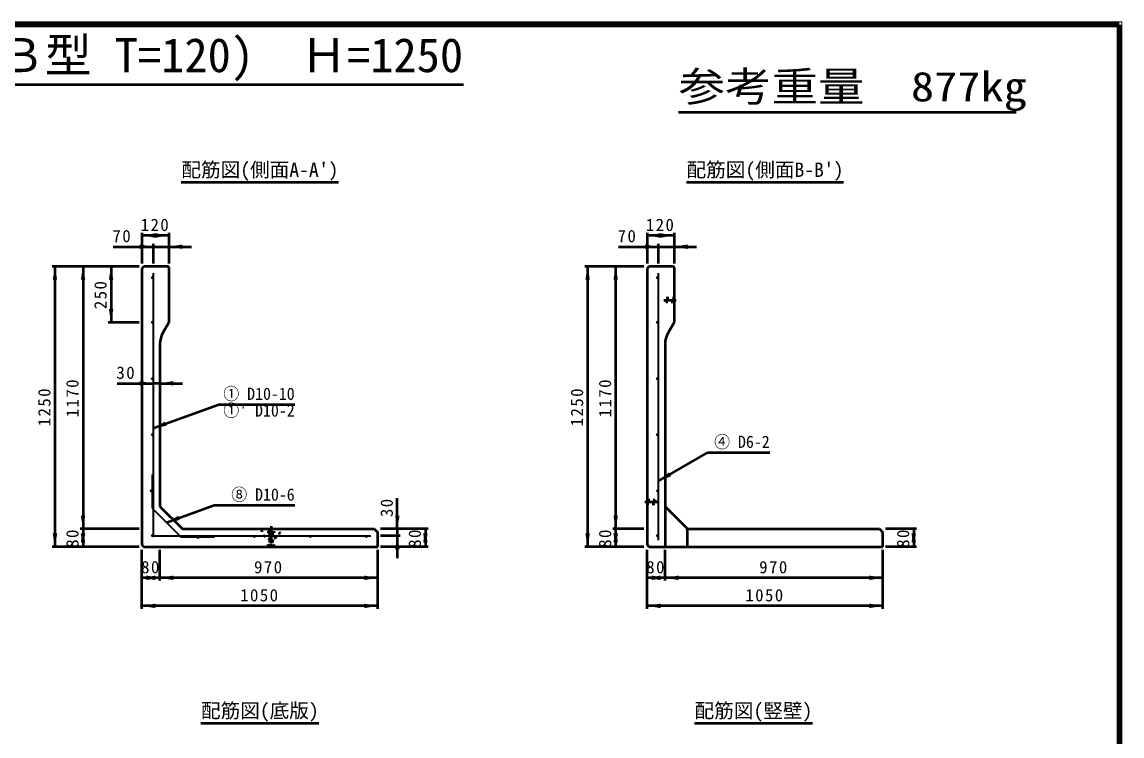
# Model space of a CAD drawing. Units: millimetres, scale not verified. Extents: x 100 to 4105, y 100 to 2870.
# Drawn here: x 2145 to 4105, y 1598 to 2870 of the extents above; entities that cross this region are included whole.
import ezdxf
from ezdxf.enums import TextEntityAlignment as Align

# ---------------------------------------------------------------- set-up
doc = ezdxf.new("R2010")
doc.units = ezdxf.units.MM
doc.header["$LTSCALE"] = 5
doc.linetypes.add('USER2', pattern=[13.4, 10, -1.2, 1, -1.2])
doc.linetypes.add('USER3', pattern=[2.2, 1, -1.2])
doc.layers.add('V-nasSTD', color=7, linetype='Continuous', lineweight=50)
doc.styles.add('ＭＳ ゴシック', font='')
doc.styles.get('ＭＳ ゴシック').set_extended_font_data('MS Gothic')

msp = doc.modelspace()

# ---------------------------------------------------------------- hatches: boundary and pattern name
at = {"layer": 'V-nasSTD'}
for points in [[(2382.886, 2489.569), (2382.886, 2485.569), (2358.886, 2489.569), (2382.886, 2493.569)], [(2382.886, 2489.569), (2382.886, 2493.569), (2406.886, 2489.569), (2382.886, 2485.569)], [(3282.896, 2489.569), (3282.896, 2485.569), (3258.896, 2489.569), (3282.896, 2493.569)], [(3282.896, 2489.569), (3282.896, 2493.569), (3306.896, 2489.569), (3282.896, 2485.569)], [(2354.886, 2469.569), (2354.886, 2473.569), (2378.886, 2469.569), (2354.886, 2465.569)], [(2430.886, 2469.569), (2430.886, 2465.569), (2406.886, 2469.569), (2430.886, 2473.569)], [(3254.896, 2469.569), (3254.896, 2473.569), (3278.896, 2469.569), (3254.896, 2465.569)], [(3330.896, 2469.569), (3330.896, 2465.569), (3306.896, 2469.569), (3330.896, 2473.569)], [(2203.886, 2410.569), (2199.886, 2410.569), (2203.886, 2434.569), (2207.886, 2410.569)], [(2253.886, 2410.569), (2249.886, 2410.569), (2253.886, 2434.569), (2257.886, 2410.569)], [(2303.886, 2410.569), (2299.886, 2410.569), (2303.886, 2434.569), (2307.886, 2410.569)], [(3152.883, 2410.569), (3148.883, 2410.569), (3152.883, 2434.569), (3156.883, 2410.569)], [(3202.883, 2410.569), (3198.883, 2410.569), (3202.883, 2434.569), (3206.883, 2410.569)], [(2303.886, 2358.569), (2307.886, 2358.569), (2303.886, 2334.569), (2299.886, 2358.569)], [(2354.886, 2226.104), (2354.886, 2230.104), (2378.886, 2226.104), (2354.886, 2222.104)], [(2414.886, 2226.104), (2414.886, 2222.104), (2390.886, 2226.104), (2414.886, 2230.104)], [(2401.439, 2154.187), (2402.807, 2150.428), (2378.886, 2145.978), (2400.071, 2157.946)], [(3299.681, 2063.97), (3301.681, 2060.505), (3278.896, 2051.97), (3297.681, 2067.434)], [(2253.886, 1990.569), (2257.886, 1990.569), (2253.886, 1966.569), (2249.886, 1990.569)], [(2424.953, 1986.292), (2426.321, 1982.533), (2402.401, 1978.084), (2423.585, 1990.051)], [(2813.886, 1990.569), (2817.886, 1990.569), (2813.886, 1966.569), (2809.886, 1990.569)], [(3202.883, 1990.569), (3206.883, 1990.569), (3202.883, 1966.569), (3198.883, 1990.569)], [(2253.886, 1942.569), (2249.886, 1942.569), (2253.886, 1966.569), (2257.886, 1942.569)], [(2863.886, 1942.569), (2859.886, 1942.569), (2863.886, 1966.569), (2867.886, 1942.569)], [(3202.883, 1942.569), (3198.883, 1942.569), (3202.883, 1966.569), (3206.883, 1942.569)], [(3733.896, 1942.569), (3729.896, 1942.569), (3733.896, 1966.569), (3737.896, 1942.569)], [(2203.886, 1958.569), (2207.886, 1958.569), (2203.886, 1934.569), (2199.886, 1958.569)], [(2253.886, 1958.569), (2257.886, 1958.569), (2253.886, 1934.569), (2249.886, 1958.569)], [(2813.886, 1930.569), (2809.886, 1930.569), (2813.886, 1954.569), (2817.886, 1930.569)], [(2863.886, 1958.569), (2867.886, 1958.569), (2863.886, 1934.569), (2859.886, 1958.569)], [(3152.883, 1958.569), (3156.883, 1958.569), (3152.883, 1934.569), (3148.883, 1958.569)], [(3202.883, 1958.569), (3206.883, 1958.569), (3202.883, 1934.569), (3198.883, 1958.569)], [(3733.896, 1958.569), (3737.896, 1958.569), (3733.896, 1934.569), (3729.896, 1958.569)], [(2382.886, 1879.569), (2382.886, 1875.569), (2358.886, 1879.569), (2382.886, 1883.569)], [(2366.886, 1879.569), (2366.886, 1883.569), (2390.886, 1879.569), (2366.886, 1875.569)], [(2414.886, 1879.569), (2414.886, 1875.569), (2390.886, 1879.569), (2414.886, 1883.569)], [(2754.886, 1879.569), (2754.886, 1883.569), (2778.886, 1879.569), (2754.886, 1875.569)], [(3282.896, 1879.569), (3282.896, 1875.569), (3258.896, 1879.569), (3282.896, 1883.569)], [(3266.896, 1879.569), (3266.896, 1883.569), (3290.896, 1879.569), (3266.896, 1875.569)], [(3314.896, 1879.569), (3314.896, 1875.569), (3290.896, 1879.569), (3314.896, 1883.569)], [(3654.896, 1879.569), (3654.896, 1883.569), (3678.896, 1879.569), (3654.896, 1875.569)], [(2382.886, 1829.569), (2382.886, 1825.569), (2358.886, 1829.569), (2382.886, 1833.569)], [(2754.886, 1829.569), (2754.886, 1833.569), (2778.886, 1829.569), (2754.886, 1825.569)], [(3282.896, 1829.569), (3282.896, 1825.569), (3258.896, 1829.569), (3282.896, 1833.569)], [(3654.896, 1829.569), (3654.896, 1833.569), (3678.896, 1829.569), (3654.896, 1825.569)]]:
    msp.add_hatch(color=256, dxfattribs=at).paths.add_polyline_path(points)

# ---------------------------------------------------------------- linework, layer by layer
at = {"layer": 'V-nasSTD', "lineweight": 100}
for p, q in [((4100, 2865), (105, 2865)), ((4100, 105), (4100, 2865))]:
    msp.add_line(p, q, dxfattribs=at)
at = {"layer": 'V-nasSTD'}
for p, q in [((1273.06, 2758.465), (2931.94, 2758.465)), ((3314.969, 2709.328), (3916.169, 2709.328)), ((2428.886, 2584.569), (2708.886, 2584.569)), ((3328.896, 2584.569), (3608.896, 2584.569)), ((2358.886, 2494.569), (2358.886, 2439.569)), ((2406.886, 2489.569), (2358.886, 2489.569)), ((2406.886, 2494.569), (2406.886, 2439.569)), ((3258.896, 2494.569), (3258.896, 2439.569)), ((3306.896, 2489.569), (3258.896, 2489.569)), ((3306.896, 2494.569), (3306.896, 2439.569)), ((2307.636, 2469.569), (2378.886, 2469.569)), ((2378.886, 2474.569), (2378.886, 2439.569)), ((2378.886, 2469.569), (2406.886, 2469.569)), ((2406.886, 2469.569), (2446.886, 2469.569)), ((3207.646, 2469.569), (3278.896, 2469.569)), ((3278.896, 2474.569), (3278.896, 2439.569)), ((3278.896, 2469.569), (3306.896, 2469.569)), ((3306.896, 2469.569), (3346.896, 2469.569)), ((2353.886, 2434.569), (2198.886, 2434.569)), ((2203.886, 2434.569), (2203.886, 1934.569)), ((2253.886, 2434.569), (2253.886, 1966.569)), ((2303.886, 2434.569), (2303.886, 2334.569)), ((2362.486, 2434.569), (2358.886, 2430.969)), ((2358.886, 2430.969), (2358.886, 1938.169)), ((2404.886, 2434.569), (2362.486, 2434.569)), ((2406.886, 2432.569), (2406.886, 2334.569)), ((3252.883, 2434.569), (3147.883, 2434.569)), ((3152.883, 2434.569), (3152.883, 1934.569)), ((3202.883, 2434.569), (3202.883, 1966.569)), ((3262.496, 2434.569), (3258.896, 2430.969)), ((3258.896, 2430.969), (3258.896, 1938.169)), ((3304.896, 2434.569), (3262.496, 2434.569)), ((3306.896, 2432.569), (3306.896, 2334.569)), ((2353.886, 2334.569), (2298.886, 2334.569)), ((2406.886, 2334.569), (2396.245, 2316.138)), ((3306.896, 2334.569), (3296.255, 2316.138)), ((2390.886, 2296.138), (2390.886, 2006.569)), ((3290.896, 2296.138), (3290.896, 1934.569)), ((2314.886, 2226.104), (2378.886, 2226.104)), ((2390.886, 2226.104), (2378.886, 2226.104)), ((2390.886, 2226.104), (2430.886, 2226.104)), ((2378.886, 2145.978), (2496.16, 2188.663)), ((2496.16, 2188.663), (2631.16, 2188.663)), ((3278.896, 2051.97), (3367.387, 2103.06)), ((3367.387, 2103.06), (3477.387, 2103.06)), ((2813.886, 1966.569), (2813.886, 2021.569)), ((2390.886, 2006.569), (2430.886, 1966.569)), ((2402.401, 1978.084), (2487.675, 2009.121)), ((2487.675, 2009.121), (2631.16, 2009.121)), ((3290.896, 2006.569), (3330.896, 1966.569)), ((2353.886, 1966.569), (2248.886, 1966.569)), ((2253.886, 1966.569), (2253.886, 1934.569)), ((2430.886, 1966.569), (2772.886, 1966.569)), ((2772.886, 1966.569), (2778.886, 1960.569)), ((2778.886, 1934.569), (2778.886, 1960.569)), ((2868.886, 1966.569), (2783.886, 1966.569)), ((2813.886, 1966.569), (2813.886, 1954.569)), ((2863.886, 1966.569), (2863.886, 1934.569)), ((3252.883, 1966.569), (3197.883, 1966.569)), ((3202.883, 1966.569), (3202.883, 1934.569)), ((3202.883, 1966.569), (3202.883, 1934.569)), ((3330.896, 1966.569), (3672.896, 1966.569)), ((3330.896, 1934.569), (3330.896, 1966.569)), ((3672.896, 1966.569), (3678.896, 1960.569)), ((3678.896, 1934.569), (3678.896, 1960.569)), ((3738.896, 1966.569), (3683.896, 1966.569)), ((3733.896, 1966.569), (3733.896, 1934.569)), ((2818.886, 1954.569), (2783.886, 1954.569)), ((2813.886, 1954.569), (2813.886, 1914.569)), ((2353.886, 1934.569), (2198.886, 1934.569)), ((2358.886, 1938.169), (2362.486, 1934.569)), ((2358.886, 1824.569), (2358.886, 1929.569)), ((2362.486, 1934.569), (2778.886, 1934.569)), ((2390.886, 1874.569), (2390.886, 1929.569)), ((2778.886, 1824.569), (2778.886, 1929.569)), ((2868.886, 1934.569), (2783.886, 1934.569)), ((3252.883, 1934.569), (3147.883, 1934.569)), ((3258.896, 1938.169), (3262.496, 1934.569)), ((3258.896, 1824.569), (3258.896, 1929.569)), ((3262.496, 1934.569), (3678.896, 1934.569)), ((3290.896, 1874.569), (3290.896, 1929.569)), ((3678.896, 1824.569), (3678.896, 1929.569)), ((3738.896, 1934.569), (3683.896, 1934.569)), ((2390.886, 1879.569), (2358.886, 1879.569)), ((2390.886, 1879.569), (2358.886, 1879.569)), ((2778.886, 1879.569), (2390.886, 1879.569)), ((3290.896, 1879.569), (3258.896, 1879.569)), ((3290.896, 1879.569), (3258.896, 1879.569)), ((3678.896, 1879.569), (3290.896, 1879.569)), ((2778.886, 1829.569), (2358.886, 1829.569)), ((3678.896, 1829.569), (3258.896, 1829.569)), ((2463.896, 1620.769), (2673.896, 1620.769)), ((3343.296, 1620.769), (3553.296, 1620.769))]:
    msp.add_line(p, q, dxfattribs=at)
at = {"layer": 'V-nasSTD', "lineweight": 35}
for p, q in [((2378.886, 2422.569), (2378.886, 1954.569)), ((3278.896, 2422.569), (3278.896, 1946.569)), ((2376.886, 2063.598), (2376.886, 2003.598)), ((2376.886, 2003.598), (2427.916, 1952.569)), ((2378.886, 1954.569), (2766.886, 1954.569)), ((2427.916, 1952.569), (2487.916, 1952.569))]:
    msp.add_line(p, q, dxfattribs=at)
at = {"layer": 'V-nasSTD', "linetype": 'USER2'}
for p, q in [((3288.896, 2374.569), (3310.896, 2374.569)), ((3276.896, 2014.569), (3254.896, 2014.569)), ((2588.886, 1971.569), (2588.886, 1941.569))]:
    msp.add_line(p, q, dxfattribs=at)
at = {"layer": 'V-nasSTD', "linetype": 'USER3'}
for p, q in [((3292.896, 2370.569), (3292.896, 2378.569)), ((3292.896, 2378.569), (3306.896, 2378.569)), ((3306.896, 2370.569), (3292.896, 2370.569)), ((3258.896, 2018.569), (3272.896, 2018.569)), ((3272.896, 2010.569), (3258.896, 2010.569)), ((3272.896, 2018.569), (3272.896, 2010.569)), ((2583.886, 1962.569), (2593.886, 1962.569)), ((2583.886, 1962.569), (2583.886, 1959.769)), ((2593.886, 1962.569), (2593.886, 1959.769)), ((2583.886, 1959.769), (2586.086, 1958.569)), ((2583.886, 1959.769), (2593.886, 1959.769)), ((2586.086, 1958.569), (2586.086, 1938.569)), ((2586.086, 1958.569), (2591.686, 1958.569)), ((2591.686, 1958.569), (2593.886, 1959.769)), ((2591.686, 1958.569), (2591.686, 1938.569)), ((2581.886, 1936.569), (2586.086, 1938.569)), ((2581.886, 1936.569), (2581.886, 1935.369)), ((2581.886, 1936.569), (2595.886, 1936.569)), ((2581.886, 1935.369), (2595.886, 1935.369)), ((2586.086, 1938.569), (2591.686, 1938.569)), ((2591.686, 1938.569), (2595.886, 1936.569)), ((2595.886, 1936.569), (2595.886, 1935.369))]:
    msp.add_line(p, q, dxfattribs=at)
at = {"layer": 'V-nasSTD', "lineweight": 13}
msp.add_lwpolyline([(100, 100), (100, 2870), (4105, 2870), (4105, 100)], close=True, dxfattribs=at)
at = {"layer": 'V-nasSTD', "lineweight": 35}
for centre in [(2377.686, 2414.569), (3277.696, 2414.569), (2377.686, 2334.569), (3277.696, 2334.569), (2377.686, 2234.569), (3277.696, 2234.569), (2377.686, 2134.569), (3277.696, 2134.569), (2375.686, 2034.569), (3277.696, 2034.569), (2377.686, 1954.569), (2458.886, 1951.369), (2558.886, 1953.369), (2658.886, 1953.369), (2758.886, 1953.369), (3277.696, 1954.569)]:
    msp.add_circle(centre, 1.2, dxfattribs=at)
at = {"layer": 'V-nasSTD'}
for centre, radius, start, end in [((2404.886, 2432.569), 2, 0, 90), ((3304.896, 2432.569), 2, 0, 90), ((2430.886, 2296.138), 40, 150, 180), ((3330.896, 2296.138), 40, 150, 180)]:
    msp.add_arc(centre, radius, start, end, dxfattribs=at)
at = {"layer": 'V-nasSTD', "linetype": 'USER3'}
msp.add_arc((2588.886, 1966.569), 17.2, 180, 0, dxfattribs=at)

# ---------------------------------------------------------------- texts
at = {"layer": 'V-nasSTD', "style": 'ＭＳ ゴシック'}
for s, height, p in [('1ｓｔタッチウォール(Ｂ型 T=120)  Ｈ=1250', 60.81, (2102.5, 2841.409)), ("配筋図(側面A-A')", 25.66, (2568.886, 2619.569)), ("配筋図(側面B-B')", 25.66, (3468.896, 2619.569)), ('配筋図(底版)', 25.66, (2568.896, 1655.769)), ('配筋図(竪壁)', 25.66, (3448.296, 1655.769))]:
    msp.add_text(s, height=height, dxfattribs=at).set_placement(p, align=Align.TOP_CENTER)
at = {"layer": 'V-nasSTD', "style": 'ＭＳ ゴシック', "width": 1.15}
msp.add_text('参考重量\u3000877kg', height=52.79, dxfattribs=at).set_placement((3314.969, 2781.328), align=Align.TOP_LEFT)
at = {"layer": 'V-nasSTD', "style": 'ＭＳ ゴシック', "width": 0.95}
for s, p in [('① D10-10', (2567.445, 2218.471)), ("①' D10-2", (2567.445, 2188.663)), ('④ D6-2', (3427.831, 2132.868)), ('⑧ D10-6', (2574.525, 2038.929))]:
    msp.add_text(s, height=21.85, dxfattribs=at).set_placement(p, align=Align.TOP_CENTER)
at = {"layer": 'V-nasSTD', "char_height": 21.99, "attachment_point": 2, "style": 'ＭＳ ゴシック'}
for s, insert in [('\\T1.17;120', (2382.886, 2519.569)), ('\\T1.17;120', (3282.896, 2519.569)), ('\\T1.17;70', (2323.886, 2499.569)), ('\\T1.17;70', (3223.896, 2499.569)), ('\\T1.17;30', (2330.886, 2256.104)), ('\\T1.17;80', (2374.886, 1909.569)), ('\\T1.17;970', (2584.886, 1909.569)), ('\\T1.17;80', (3274.896, 1909.569)), ('\\T1.17;970', (3484.896, 1909.569)), ('\\T1.17;1050', (2568.886, 1859.569)), ('\\T1.17;1050', (3468.896, 1859.569))]:
    msp.add_mtext(s, dxfattribs=dict(at, insert=insert))
at = {"layer": 'V-nasSTD', "char_height": 21.99, "attachment_point": 2, "rotation": 90, "style": 'ＭＳ ゴシック'}
for s, insert in [('\\T1.17;250', (2273.886, 2384.569)), ('\\T1.17;1250', (2173.886, 2184.569)), ('\\T1.17;1170', (2223.886, 2200.569)), ('\\T1.17;1250', (3122.883, 2184.569)), ('\\T1.17;1170', (3172.883, 2200.569)), ('\\T1.17;30', (2783.886, 2005.319)), ('\\T1.17;80', (2223.886, 1950.568)), ('\\T1.17;80', (2833.886, 1950.568)), ('\\T1.17;80', (3172.883, 1950.568)), ('\\T1.17;80', (3703.896, 1950.568))]:
    msp.add_mtext(s, dxfattribs=dict(at, insert=insert))

doc.saveas('drawing.dxf')
